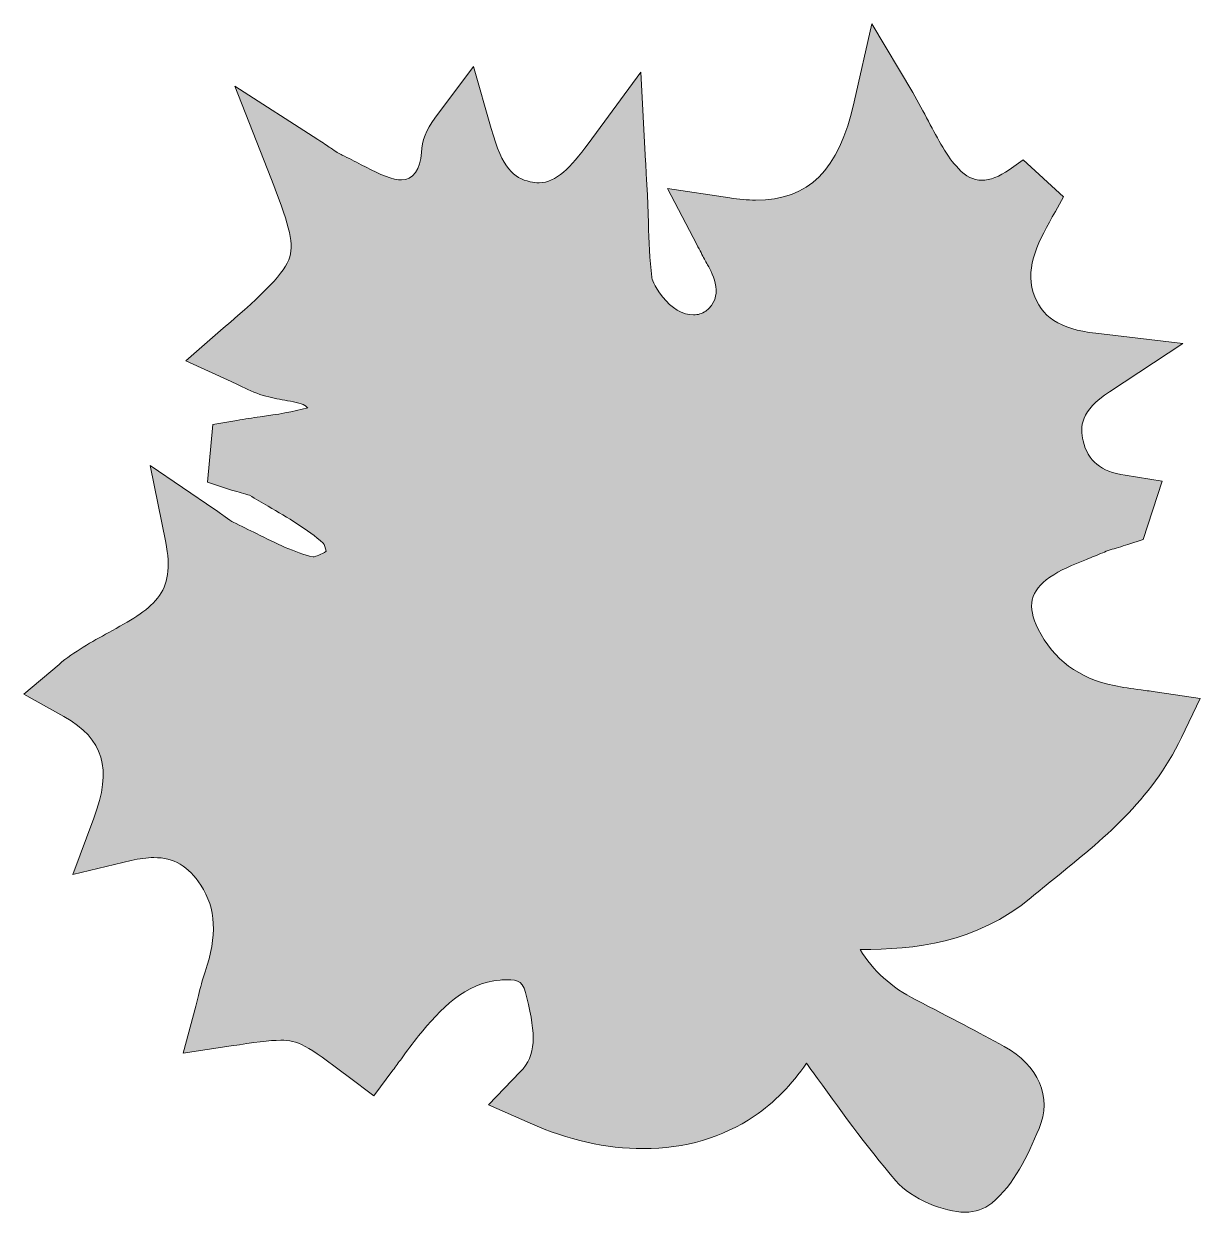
# Model space of a CAD drawing. Header units: inches. Extents: x 792 to 7891, y -1159 to 2748.
# Drawn here: x 6284 to 7390, y -1159 to -41 of the extents above; entities that cross this region are included whole.
import ezdxf

# ---------------------------------------------------------------- set-up
doc = ezdxf.new("R2010")
doc.units = ezdxf.units.IN
doc.header["$MEASUREMENT"] = 0
doc.layers.add('Layer 1', color=7, linetype='Continuous')

msp = doc.modelspace()

# ---------------------------------------------------------------- hatches: boundary and pattern name
at = {"layer": 'Layer 1', "true_color": 0xb2a964}
h = msp.add_hatch(color=43, dxfattribs=at)
h.dxf.hatch_style = 2
edge = h.paths.add_edge_path()
edge.add_spline(control_points=[(7390.3, -675.8), (7390.3, -675.8), (7372.6, -712.4), (7372.6, -712.4), (7344.1, -771.7), (7298, -808.8), (7253.4, -844.8), (7253.4, -844.8), (7253.3, -844.9), (7253.3, -844.9), (7246, -850.7), (7238.5, -856.8), (7231.3, -862.8), (7179.5, -905.8), (7121.3, -911.6), (7071.2, -911.6), (7071.2, -911.6), (7070.6, -911.6), (7070.6, -911.6), (7082.5, -931.5), (7099.8, -947.1), (7123, -959), (7155.7, -975.7), (7182, -989.6), (7206, -1002.7), (7238.3, -1020.4), (7251.2, -1050.6), (7238.9, -1079.7), (7227.6, -1106.5), (7215.7, -1132), (7194.3, -1150), (7187.5, -1155.7), (7179, -1158.5), (7169, -1158.5), (7150.2, -1158.6), (7118.9, -1146.4), (7104.1, -1128.9), (7075.9, -1096), (7050.5, -1060.6), (7025.9, -1026.4), (7025.9, -1026.4), (7022, -1021), (7020.1, -1018.4), (7006.4, -1038.6), (6990, -1055.3), (6971, -1068.2), (6941, -1088.5), (6905.9, -1098.8), (6866.6, -1098.8), (6832.1, -1098.8), (6795.3, -1090.6), (6760.3, -1074.9), (6760.3, -1074.9), (6721.2, -1057.5), (6721.2, -1057.5), (6721.2, -1057.5), (6750.9, -1026.7), (6750.9, -1026.7), (6766.5, -1010.5), (6765.5, -992.1), (6757.3, -957), (6753.8, -941.7), (6750.2, -940), (6737.8, -940), (6736.1, -940), (6734.2, -940.1), (6732.2, -940.3), (6699, -942.9), (6676.1, -967.7), (6655.4, -992.8), (6649.9, -999.5), (6644.5, -1007), (6639.2, -1014.3), (6636.6, -1017.8), (6634, -1021.4), (6631.3, -1025.1), (6631.3, -1025.1), (6613.2, -1049.3), (6613.2, -1049.3), (6613.2, -1049.3), (6589.1, -1031), (6589.1, -1031), (6549.2, -1000.8), (6542.1, -996.9), (6525.8, -996.9), (6515.1, -996.9), (6500.4, -999), (6479.3, -1002.2), (6479.3, -1002.2), (6434.1, -1009), (6434.1, -1009), (6434.1, -1009), (6445.9, -964.8), (6445.9, -964.8), (6446.8, -961.4), (6447.6, -958.1), (6448.4, -954.9), (6450.3, -947.3), (6452.1, -940.2), (6454.6, -932.7), (6466.2, -898.7), (6465, -872.8), (6450.7, -851.2), (6439, -833.2), (6425.3, -825.2), (6406.4, -825.2), (6400, -825.2), (6392.8, -826.2), (6385.1, -828), (6385.1, -828), (6330.3, -841.1), (6330.3, -841.1), (6330.3, -841.1), (6350, -788.3), (6350, -788.3), (6367.5, -741.5), (6359.4, -713.8), (6321.9, -692.7), (6321.9, -692.7), (6284.2, -671.5), (6284.2, -671.5), (6284.2, -671.5), (6317.3, -643.6), (6317.3, -643.6), (6331.8, -631.4), (6348.2, -622.4), (6364, -613.7), (6383.4, -603), (6400.2, -593.8), (6409.9, -581.4), (6420, -568.6), (6422.4, -552.4), (6417.7, -528.9), (6417.7, -528.9), (6403, -456.8), (6403, -456.8), (6403, -456.8), (6463.9, -498.1), (6463.9, -498.1), (6467.6, -500.7), (6470.7, -502.9), (6473.4, -504.8), (6476.7, -507.3), (6479.5, -509.3), (6481, -510), (6488.5, -513.5), (6495.9, -517.2), (6503, -520.7), (6521.5, -529.9), (6539, -538.6), (6556.2, -542.6), (6558.8, -542.3), (6564.3, -540.1), (6568.5, -537.3), (6567.8, -534.4), (6566.6, -531.1), (6565.8, -529.7), (6551.1, -516.7), (6532.2, -505.7), (6513.9, -495), (6508.1, -491.7), (6502.2, -488.2), (6496.3, -484.6), (6495.2, -484), (6491.1, -483), (6488.7, -482.3), (6486, -481.6), (6482.9, -480.8), (6479.6, -479.7), (6479.6, -479.7), (6457, -472.3), (6457, -472.3), (6457, -472.3), (6461.8, -418.1), (6461.8, -418.1), (6461.8, -418.1), (6484.6, -414.3), (6484.6, -414.3), (6492, -413), (6499.3, -411.9), (6506.4, -410.9), (6522.4, -408.6), (6537.4, -406.4), (6551.2, -402.4), (6550.2, -401.5), (6549.3, -400.8), (6548.4, -400.3), (6544.5, -398), (6536.9, -396.6), (6529.5, -395.3), (6523, -394.1), (6516.3, -392.9), (6509.2, -390.8), (6500.9, -388.3), (6493.9, -384.9), (6487.1, -381.5), (6484.5, -380.3), (6481.8, -378.9), (6479.1, -377.7), (6479.1, -377.7), (6436.4, -358.4), (6436.4, -358.4), (6436.4, -358.4), (6471.8, -327.7), (6471.8, -327.7), (6510.5, -294.2), (6529.8, -275.6), (6534.3, -260.5), (6538.5, -246.7), (6532.2, -226.5), (6516.5, -186.3), (6516.5, -186.3), (6482.6, -100), (6482.6, -100), (6482.6, -100), (6560.7, -150.2), (6560.7, -150.2), (6565.5, -153.3), (6569.3, -155.9), (6572.7, -158.2), (6577.4, -161.4), (6581, -163.8), (6583.4, -164.9), (6589.6, -167.8), (6595.6, -170.9), (6601.4, -173.9), (6614.3, -180.5), (6626.4, -186.8), (6636.6, -188.1), (6637.5, -188.2), (6638.5, -188.3), (6639.3, -188.3), (6650, -188.3), (6657.3, -178.1), (6658, -162.5), (6658.5, -151.4), (6662.6, -141.1), (6670.8, -130.1), (6670.8, -130.1), (6707.1, -81.7), (6707.1, -81.7), (6707.1, -81.7), (6723.7, -139.9), (6723.7, -139.9), (6734.5, -177.9), (6744.5, -186.6), (6760.4, -189.9), (6763.3, -190.5), (6766.1, -190.9), (6768.7, -190.9), (6784.6, -190.9), (6798.6, -176.3), (6814.7, -154.4), (6814.7, -154.4), (6864.3, -87.1), (6864.3, -87.1), (6864.3, -87.1), (6868.8, -170.6), (6868.8, -170.6), (6869.1, -176.6), (6869.4, -181.5), (6869.6, -185.8), (6869.6, -185.8), (6869.6, -186.1), (6869.6, -186.1), (6870.1, -193.6), (6870.4, -199.6), (6870.7, -205.4), (6871, -213.2), (6871.3, -221), (6871.5, -228.5), (6871.5, -228.5), (6871.5, -228.6), (6871.5, -228.6), (6872, -245.7), (6872.5, -263.3), (6874.7, -279.6), (6874.9, -281.1), (6876.2, -287), (6884.9, -298.3), (6893, -308.8), (6903.8, -315.1), (6913.8, -315.1), (6918.1, -315.1), (6922.1, -313.9), (6925.4, -311.5), (6942.9, -298.9), (6932.4, -276.9), (6927.1, -268), (6925, -264.4), (6923.3, -261.1), (6921, -256.6), (6919.8, -254.3), (6918.5, -251.8), (6916.9, -248.9), (6916.9, -248.9), (6889.3, -196.4), (6889.3, -196.4), (6889.3, -196.4), (6948, -205.2), (6948, -205.2), (6956.5, -206.5), (6964.7, -207.2), (6972.3, -207.2), (7022.5, -207.2), (7050.2, -179.5), (7065, -114.8), (7065, -114.8), (7081.7, -41.5), (7081.7, -41.5), (7081.7, -41.5), (7120, -106.2), (7120, -106.2), (7125.4, -115.3), (7130.2, -124.4), (7134.8, -133.1), (7143.8, -150.2), (7152.3, -166.4), (7163, -177.6), (7170, -185), (7177, -188.5), (7185, -188.5), (7192.7, -188.5), (7201.4, -185.2), (7210.7, -178.6), (7210.7, -178.6), (7223.8, -169.5), (7223.8, -169.5), (7223.8, -169.5), (7261.9, -204), (7261.9, -204), (7261.9, -204), (7254.1, -217.9), (7254.1, -217.9), (7238.7, -245.3), (7225.4, -269), (7233.3, -293.9), (7240.8, -317.2), (7257.8, -328.3), (7292.1, -332.4), (7292.1, -332.4), (7374, -342.1), (7374, -342.1), (7374, -342.1), (7305, -387.3), (7305, -387.3), (7277.7, -405.2), (7277, -420.1), (7280.2, -433.6), (7284.8, -452.6), (7296.7, -462.3), (7319.8, -465.9), (7319.8, -465.9), (7354.6, -471.4), (7354.6, -471.4), (7354.6, -471.4), (7336.7, -526.1), (7336.7, -526.1), (7336.7, -526.1), (7322.3, -530.9), (7322.3, -530.9), (7319.3, -531.9), (7316.3, -532.8), (7313.4, -533.6), (7307.9, -535.3), (7302.8, -536.8), (7298.6, -538.7), (7293.5, -540.9), (7288.4, -542.9), (7283.5, -544.9), (7270.6, -550.2), (7258.3, -555.1), (7248.9, -561.7), (7230.4, -574.5), (7227.1, -589), (7237.9, -610.4), (7252.2, -638.9), (7276.3, -656.8), (7309.5, -663.6), (7317.3, -665.1), (7325.4, -666.3), (7334.8, -667.6), (7339.7, -668.2), (7344.7, -668.9), (7350.1, -669.7), (7350.1, -669.7), (7390.3, -675.8), (7390.3, -675.8)], knot_values=[0, 0, 0, 0, 1, 1, 1, 2, 2, 2, 3, 3, 3, 4, 4, 4, 5, 5, 5, 6, 6, 6, 7, 7, 7, 8, 8, 8, 9, 9, 9, 10, 10, 10, 11, 11, 11, 12, 12, 12, 13, 13, 13, 14, 14, 14, 15, 15, 15, 16, 16, 16, 17, 17, 17, 18, 18, 18, 19, 19, 19, 20, 20, 20, 21, 21, 21, 22, 22, 22, 23, 23, 23, 24, 24, 24, 25, 25, 25, 26, 26, 26, 27, 27, 27, 28, 28, 28, 29, 29, 29, 30, 30, 30, 31, 31, 31, 32, 32, 32, 33, 33, 33, 34, 34, 34, 35, 35, 35, 36, 36, 36, 37, 37, 37, 38, 38, 38, 39, 39, 39, 40, 40, 40, 41, 41, 41, 42, 42, 42, 43, 43, 43, 44, 44, 44, 45, 45, 45, 46, 46, 46, 47, 47, 47, 48, 48, 48, 49, 49, 49, 50, 50, 50, 51, 51, 51, 52, 52, 52, 53, 53, 53, 54, 54, 54, 55, 55, 55, 56, 56, 56, 57, 57, 57, 58, 58, 58, 59, 59, 59, 60, 60, 60, 61, 61, 61, 62, 62, 62, 63, 63, 63, 64, 64, 64, 65, 65, 65, 66, 66, 66, 67, 67, 67, 68, 68, 68, 69, 69, 69, 70, 70, 70, 71, 71, 71, 72, 72, 72, 73, 73, 73, 74, 74, 74, 75, 75, 75, 76, 76, 76, 77, 77, 77, 78, 78, 78, 79, 79, 79, 80, 80, 80, 81, 81, 81, 82, 82, 82, 83, 83, 83, 84, 84, 84, 85, 85, 85, 86, 86, 86, 87, 87, 87, 88, 88, 88, 89, 89, 89, 90, 90, 90, 91, 91, 91, 92, 92, 92, 93, 93, 93, 94, 94, 94, 95, 95, 95, 96, 96, 96, 97, 97, 97, 98, 98, 98, 99, 99, 99, 100, 100, 100, 101, 101, 101, 102, 102, 102, 103, 103, 103, 104, 104, 104, 105, 105, 105, 106, 106, 106, 107, 107, 107, 108, 108, 108, 109, 109, 109, 110, 110, 110, 111, 111, 111, 112, 112, 112, 113, 113, 113, 114, 114, 114, 115, 115, 115, 116, 116, 116, 117, 117, 117, 118, 118, 118, 119, 119, 119, 120, 120, 120, 121, 121, 121, 122, 122, 122, 123, 123, 123, 124, 124, 124, 125, 125, 125, 126, 126, 126, 127, 127, 127, 128, 128, 128, 129, 129, 129, 129], degree=3, periodic=1)

# ---------------------------------------------------------------- linework, layer by layer
at = {"layer": 'Layer 1', "lineweight": 0}
msp.add_open_spline([(7390.3, -675.8), (7390.3, -675.8), (7372.6, -712.4), (7372.6, -712.4), (7344.1, -771.7), (7298, -808.8), (7253.4, -844.8), (7253.4, -844.8), (7253.3, -844.9), (7253.3, -844.9), (7246, -850.7), (7238.5, -856.8), (7231.3, -862.8), (7179.5, -905.8), (7121.3, -911.6), (7071.2, -911.6), (7071.2, -911.6), (7070.6, -911.6), (7070.6, -911.6), (7082.5, -931.5), (7099.8, -947.1), (7123, -959), (7155.7, -975.7), (7182, -989.6), (7206, -1002.7), (7238.3, -1020.4), (7251.2, -1050.6), (7238.9, -1079.7), (7227.6, -1106.5), (7215.7, -1132), (7194.3, -1150), (7187.5, -1155.7), (7179, -1158.5), (7169, -1158.5), (7150.2, -1158.6), (7118.9, -1146.4), (7104.1, -1128.9), (7075.9, -1096), (7050.5, -1060.6), (7025.9, -1026.4), (7025.9, -1026.4), (7022, -1021), (7020.1, -1018.4), (7006.4, -1038.6), (6990, -1055.3), (6971, -1068.2), (6941, -1088.5), (6905.9, -1098.8), (6866.6, -1098.8), (6832.1, -1098.8), (6795.3, -1090.6), (6760.3, -1074.9), (6760.3, -1074.9), (6721.2, -1057.5), (6721.2, -1057.5), (6721.2, -1057.5), (6750.9, -1026.7), (6750.9, -1026.7), (6766.5, -1010.5), (6765.5, -992.1), (6757.3, -957), (6753.8, -941.7), (6750.2, -940), (6737.8, -940), (6736.1, -940), (6734.2, -940.1), (6732.2, -940.3), (6699, -942.9), (6676.1, -967.7), (6655.4, -992.8), (6649.9, -999.5), (6644.5, -1007), (6639.2, -1014.3), (6636.6, -1017.8), (6634, -1021.4), (6631.3, -1025.1), (6631.3, -1025.1), (6613.2, -1049.3), (6613.2, -1049.3), (6613.2, -1049.3), (6589.1, -1031), (6589.1, -1031), (6549.2, -1000.8), (6542.1, -996.9), (6525.8, -996.9), (6515.1, -996.9), (6500.4, -999), (6479.3, -1002.2), (6479.3, -1002.2), (6434.1, -1009), (6434.1, -1009), (6434.1, -1009), (6445.9, -964.8), (6445.9, -964.8), (6446.8, -961.4), (6447.6, -958.1), (6448.4, -954.9), (6450.3, -947.3), (6452.1, -940.2), (6454.6, -932.7), (6466.2, -898.7), (6465, -872.8), (6450.7, -851.2), (6439, -833.2), (6425.3, -825.2), (6406.4, -825.2), (6400, -825.2), (6392.8, -826.2), (6385.1, -828), (6385.1, -828), (6330.3, -841.1), (6330.3, -841.1), (6330.3, -841.1), (6350, -788.3), (6350, -788.3), (6367.5, -741.5), (6359.4, -713.8), (6321.9, -692.7), (6321.9, -692.7), (6284.2, -671.5), (6284.2, -671.5), (6284.2, -671.5), (6317.3, -643.6), (6317.3, -643.6), (6331.8, -631.4), (6348.2, -622.4), (6364, -613.7), (6383.4, -603), (6400.2, -593.8), (6409.9, -581.4), (6420, -568.6), (6422.4, -552.4), (6417.7, -528.9), (6417.7, -528.9), (6403, -456.8), (6403, -456.8), (6403, -456.8), (6463.9, -498.1), (6463.9, -498.1), (6467.6, -500.7), (6470.7, -502.9), (6473.4, -504.8), (6476.7, -507.3), (6479.5, -509.3), (6481, -510), (6488.5, -513.5), (6495.9, -517.2), (6503, -520.7), (6521.5, -529.9), (6539, -538.6), (6556.2, -542.6), (6558.8, -542.3), (6564.3, -540.1), (6568.5, -537.3), (6567.8, -534.4), (6566.6, -531.1), (6565.8, -529.7), (6551.1, -516.7), (6532.2, -505.7), (6513.9, -495), (6508.1, -491.7), (6502.2, -488.2), (6496.3, -484.6), (6495.2, -484), (6491.1, -483), (6488.7, -482.3), (6486, -481.6), (6482.9, -480.8), (6479.6, -479.7), (6479.6, -479.7), (6457, -472.3), (6457, -472.3), (6457, -472.3), (6461.8, -418.1), (6461.8, -418.1), (6461.8, -418.1), (6484.6, -414.3), (6484.6, -414.3), (6492, -413), (6499.3, -411.9), (6506.4, -410.9), (6522.4, -408.6), (6537.4, -406.4), (6551.2, -402.4), (6550.2, -401.5), (6549.3, -400.8), (6548.4, -400.3), (6544.5, -398), (6536.9, -396.6), (6529.5, -395.3), (6523, -394.1), (6516.3, -392.9), (6509.2, -390.8), (6500.9, -388.3), (6493.9, -384.9), (6487.1, -381.5), (6484.5, -380.3), (6481.8, -378.9), (6479.1, -377.7), (6479.1, -377.7), (6436.4, -358.4), (6436.4, -358.4), (6436.4, -358.4), (6471.8, -327.7), (6471.8, -327.7), (6510.5, -294.2), (6529.8, -275.6), (6534.3, -260.5), (6538.5, -246.7), (6532.2, -226.5), (6516.5, -186.3), (6516.5, -186.3), (6482.6, -100), (6482.6, -100), (6482.6, -100), (6560.7, -150.2), (6560.7, -150.2), (6565.5, -153.3), (6569.3, -155.9), (6572.7, -158.2), (6577.4, -161.4), (6581, -163.8), (6583.4, -164.9), (6589.6, -167.8), (6595.6, -170.9), (6601.4, -173.9), (6614.3, -180.5), (6626.4, -186.8), (6636.6, -188.1), (6637.5, -188.2), (6638.5, -188.3), (6639.3, -188.3), (6650, -188.3), (6657.3, -178.1), (6658, -162.5), (6658.5, -151.4), (6662.6, -141.1), (6670.8, -130.1), (6670.8, -130.1), (6707.1, -81.7), (6707.1, -81.7), (6707.1, -81.7), (6723.7, -139.9), (6723.7, -139.9), (6734.5, -177.9), (6744.5, -186.6), (6760.4, -189.9), (6763.3, -190.5), (6766.1, -190.9), (6768.7, -190.9), (6784.6, -190.9), (6798.6, -176.3), (6814.7, -154.4), (6814.7, -154.4), (6864.3, -87.1), (6864.3, -87.1), (6864.3, -87.1), (6868.8, -170.6), (6868.8, -170.6), (6869.1, -176.6), (6869.4, -181.5), (6869.6, -185.8), (6869.6, -185.8), (6869.6, -186.1), (6869.6, -186.1), (6870.1, -193.6), (6870.4, -199.6), (6870.7, -205.4), (6871, -213.2), (6871.3, -221), (6871.5, -228.5), (6871.5, -228.5), (6871.5, -228.6), (6871.5, -228.6), (6872, -245.7), (6872.5, -263.3), (6874.7, -279.6), (6874.9, -281.1), (6876.2, -287), (6884.9, -298.3), (6893, -308.8), (6903.8, -315.1), (6913.8, -315.1), (6918.1, -315.1), (6922.1, -313.9), (6925.4, -311.5), (6942.9, -298.9), (6932.4, -276.9), (6927.1, -268), (6925, -264.4), (6923.3, -261.1), (6921, -256.6), (6919.8, -254.3), (6918.5, -251.8), (6916.9, -248.9), (6916.9, -248.9), (6889.3, -196.4), (6889.3, -196.4), (6889.3, -196.4), (6948, -205.2), (6948, -205.2), (6956.5, -206.5), (6964.7, -207.2), (6972.3, -207.2), (7022.5, -207.2), (7050.2, -179.5), (7065, -114.8), (7065, -114.8), (7081.7, -41.5), (7081.7, -41.5), (7081.7, -41.5), (7120, -106.2), (7120, -106.2), (7125.4, -115.3), (7130.2, -124.4), (7134.8, -133.1), (7143.8, -150.2), (7152.3, -166.4), (7163, -177.6), (7170, -185), (7177, -188.5), (7185, -188.5), (7192.7, -188.5), (7201.4, -185.2), (7210.7, -178.6), (7210.7, -178.6), (7223.8, -169.5), (7223.8, -169.5), (7223.8, -169.5), (7261.9, -204), (7261.9, -204), (7261.9, -204), (7254.1, -217.9), (7254.1, -217.9), (7238.7, -245.3), (7225.4, -269), (7233.3, -293.9), (7240.8, -317.2), (7257.8, -328.3), (7292.1, -332.4), (7292.1, -332.4), (7374, -342.1), (7374, -342.1), (7374, -342.1), (7305, -387.3), (7305, -387.3), (7277.7, -405.2), (7277, -420.1), (7280.2, -433.6), (7284.8, -452.6), (7296.7, -462.3), (7319.8, -465.9), (7319.8, -465.9), (7354.6, -471.4), (7354.6, -471.4), (7354.6, -471.4), (7336.7, -526.1), (7336.7, -526.1), (7336.7, -526.1), (7322.3, -530.9), (7322.3, -530.9), (7319.3, -531.9), (7316.3, -532.8), (7313.4, -533.6), (7307.9, -535.3), (7302.8, -536.8), (7298.6, -538.7), (7293.5, -540.9), (7288.4, -542.9), (7283.5, -544.9), (7270.6, -550.2), (7258.3, -555.1), (7248.9, -561.7), (7230.4, -574.5), (7227.1, -589), (7237.9, -610.4), (7252.2, -638.9), (7276.3, -656.8), (7309.5, -663.6), (7317.3, -665.1), (7325.4, -666.3), (7334.8, -667.6), (7339.7, -668.2), (7344.7, -668.9), (7350.1, -669.7), (7350.1, -669.7), (7390.3, -675.8), (7390.3, -675.8)], degree=3, knots=[0, 0, 0, 0, 1, 1, 1, 2, 2, 2, 3, 3, 3, 4, 4, 4, 5, 5, 5, 6, 6, 6, 7, 7, 7, 8, 8, 8, 9, 9, 9, 10, 10, 10, 11, 11, 11, 12, 12, 12, 13, 13, 13, 14, 14, 14, 15, 15, 15, 16, 16, 16, 17, 17, 17, 18, 18, 18, 19, 19, 19, 20, 20, 20, 21, 21, 21, 22, 22, 22, 23, 23, 23, 24, 24, 24, 25, 25, 25, 26, 26, 26, 27, 27, 27, 28, 28, 28, 29, 29, 29, 30, 30, 30, 31, 31, 31, 32, 32, 32, 33, 33, 33, 34, 34, 34, 35, 35, 35, 36, 36, 36, 37, 37, 37, 38, 38, 38, 39, 39, 39, 40, 40, 40, 41, 41, 41, 42, 42, 42, 43, 43, 43, 44, 44, 44, 45, 45, 45, 46, 46, 46, 47, 47, 47, 48, 48, 48, 49, 49, 49, 50, 50, 50, 51, 51, 51, 52, 52, 52, 53, 53, 53, 54, 54, 54, 55, 55, 55, 56, 56, 56, 57, 57, 57, 58, 58, 58, 59, 59, 59, 60, 60, 60, 61, 61, 61, 62, 62, 62, 63, 63, 63, 64, 64, 64, 65, 65, 65, 66, 66, 66, 67, 67, 67, 68, 68, 68, 69, 69, 69, 70, 70, 70, 71, 71, 71, 72, 72, 72, 73, 73, 73, 74, 74, 74, 75, 75, 75, 76, 76, 76, 77, 77, 77, 78, 78, 78, 79, 79, 79, 80, 80, 80, 81, 81, 81, 82, 82, 82, 83, 83, 83, 84, 84, 84, 85, 85, 85, 86, 86, 86, 87, 87, 87, 88, 88, 88, 89, 89, 89, 90, 90, 90, 91, 91, 91, 92, 92, 92, 93, 93, 93, 94, 94, 94, 95, 95, 95, 96, 96, 96, 97, 97, 97, 98, 98, 98, 99, 99, 99, 100, 100, 100, 101, 101, 101, 102, 102, 102, 103, 103, 103, 104, 104, 104, 105, 105, 105, 106, 106, 106, 107, 107, 107, 108, 108, 108, 109, 109, 109, 110, 110, 110, 111, 111, 111, 112, 112, 112, 113, 113, 113, 114, 114, 114, 115, 115, 115, 116, 116, 116, 117, 117, 117, 118, 118, 118, 119, 119, 119, 120, 120, 120, 121, 121, 121, 122, 122, 122, 123, 123, 123, 124, 124, 124, 125, 125, 125, 126, 126, 126, 127, 127, 127, 128, 128, 128, 129, 129, 129, 129], dxfattribs=at)

doc.saveas('drawing.dxf')
